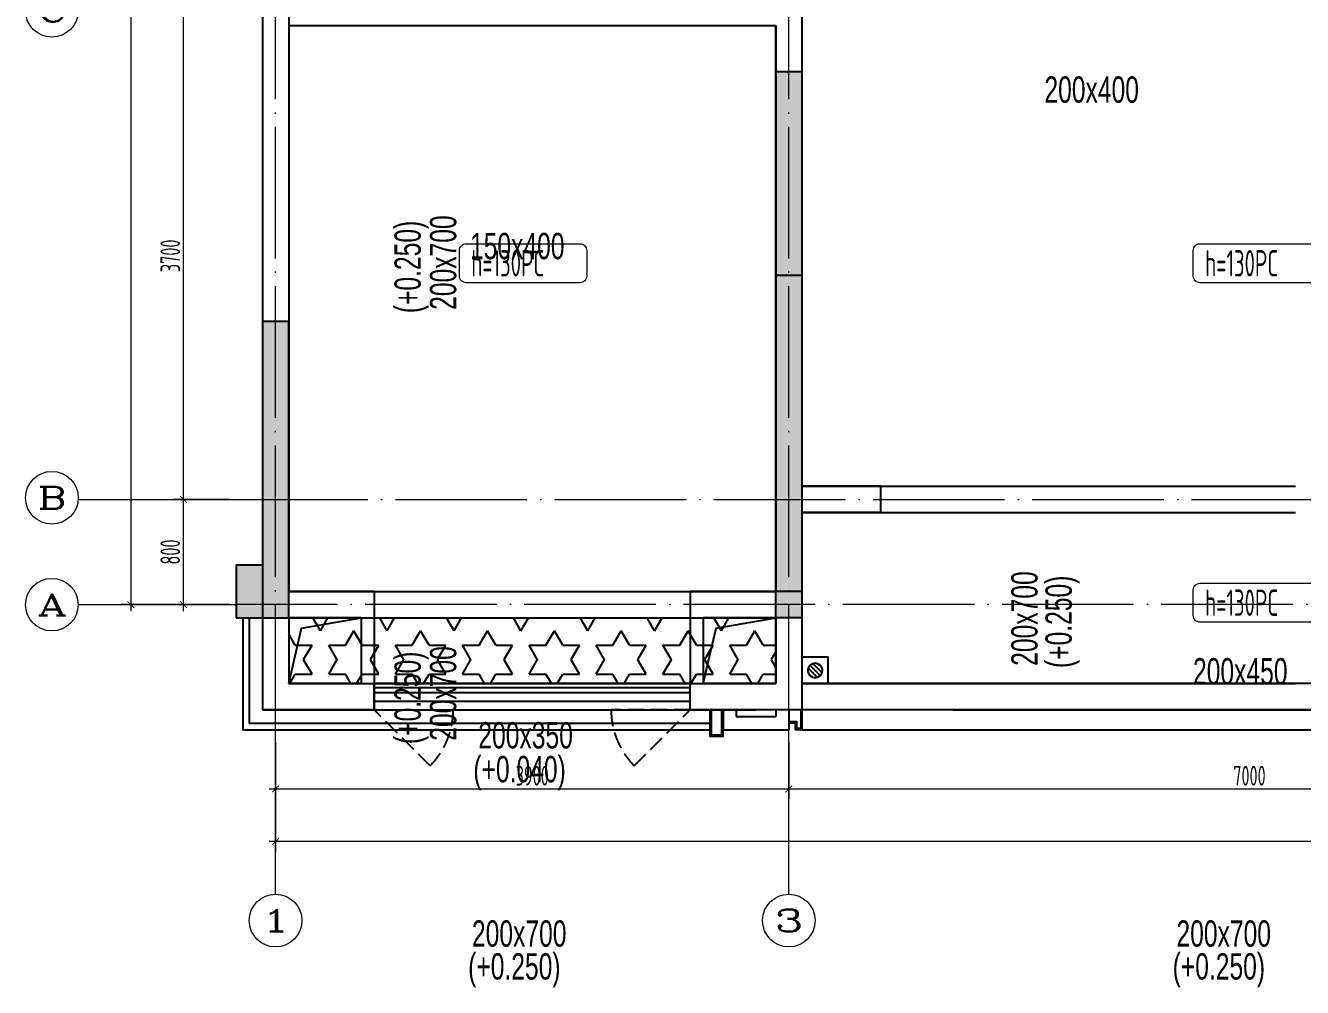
# Model space of a CAD drawing. Header units: millimetres. Extents: x 608574 to 628274, y -68373 to -51414.
# Drawn here: x 608574 to 618277, y -68373 to -61064 of the extents above; entities that cross this region are included whole.
import ezdxf
from ezdxf.enums import TextEntityAlignment as Align

# ---------------------------------------------------------------- set-up
doc = ezdxf.new("R2010")
doc.units = ezdxf.units.MM
doc.header["$LTSCALE"] = 500
for name, pattern in [('__DASH', [0.35, 0.25, -0.1]), ('AX-A-ZW-2~DF$0$DASH', [0.35, 0.25, -0.1]), ('DOTE', [2.42, 2, -0.2, 0.02, -0.2]), ('SX-1#-BEAM-COMP-BZC$0$DASHED', [0.75, 0.5, -0.25])]:
    doc.linetypes.add(name, pattern=pattern)
for name, color, linetype, lineweight in [('04-退台洋房-截面标高-2层（北入户）$0$35_QN_GS_文字说明', 7, 'Continuous', 18), ('AXIS【轴号】', 150, 'Continuous', 0), ('DOTE【轴线】', 250, 'DOTE', 0), ('PX-143-LG$0$P-DRAIN-FLDR', 230, 'Continuous', 18)]:
    doc.layers.add(name, color=color, linetype=linetype, lineweight=lineweight)
for name, color, linetype in [('AX-143-HXT$0$A-Detl-Thin', 131, 'Continuous'), ('AX-143-ZX-PB-1$0$A-Detl-Thin', 131, 'Continuous'), ('AX-143-ZX-PRF$0$A-Detl-Fine', 152, 'Continuous'), ('AX-A-HX$0$A-Wall', 4, 'Continuous'), ('AX-A-ZW-2~DF$0$A-Detl-Patt', 8, 'Continuous'), ('AX-A-ZW-2~DF$0$A-Detl-Thin', 131, 'Continuous'), ('AX-A-ZW-2~DF$0$A-Hdrl', 31, 'Continuous'), ('AX-A-ZW-2~DF$0$A-Wall', 4, 'Continuous'), ('AX-A-ZW-2~DF$0$A-Wind', 1, 'Continuous'), ('PX-143-LG$0$P-Drain-Fldr-ARCH', 161, 'Continuous'), ('PX-143-LG$0$P-Drain-Fldr-W50', 4, 'Continuous'), ('SX-05-WALL-01$0$S-PATT-WALL', 83, 'Continuous'), ('SX-1#-BEAM-COMP-BZC$0$S-BEAM', 4, 'SX-1#-BEAM-COMP-BZC$0$DASHED'), ('SX-1#-BEAM-COMP-BZC$0$S-PATT', 153, 'Continuous'), ('SX-1#-WALL-BZC$0$S-WALL', 4, 'Continuous'), ('Y向梁标注', 50, 'Continuous')]:
    doc.layers.add(name, color=color, linetype=linetype)
doc.styles.add('04-退台洋房-截面标高-2层（北入户）$0$QN_设计_平面文字', font='Tssdeng.shx', dxfattribs={"width": 0.6, "bigfont": 'tssdchn.shx'})
doc.styles.add('CCD_DIM', font='archs.shx', dxfattribs={"width": 0.7})
doc.styles.add('COMPLEX.SHX', font='COMPLEX.SHX')
doc.styles.add('HX', font='huaxin.shx', dxfattribs={"width": 0.75, "bigfont": 'hxhztxt.shx'})
doc.dimstyles.new('木明1：50', dxfattribs={"dimscale": 50, "dimtxt": 2.5, "dimasz": 0.6, "dimexe": 1.5, "dimexo": 1, "dimgap": 0.5, "dimtad": 1, "dimdec": 0, "dimrnd": 5, "dimdsep": 46, "dimtxsty": 'CCD_DIM', "dimblk": 'ARCHTICK', "dimcen": 1, "dimdle": 1, "dimclrd": 44, "dimclre": 44, "dimclrt": 50, "dimadec": 0, "dimazin": 2, "dimtfac": 1, "dimtdec": 0, "dimtix": 1, "dimtmove": 2, "dimatfit": 3, "dimldrblk": 'hl_arrow2', "dimfxl": 8, "dimfxlon": 1, "dimarcsym": 0})

# ---------------------------------------------------------------- blocks, each defined once
blk = doc.blocks.new('PX-143-LG$0$A$C5A9C1854')
at = {"layer": 'PX-143-LG$0$P-Drain-Fldr-W50', "ltscale": 0.7}
for p, q in [((16.8, -52.4), (-52.4, 16.8)), ((38.9, -38.9), (-38.9, 38.9)), ((52.4, -16.8), (-16.8, 52.4))]:
    blk.add_line(p, q, dxfattribs=at)
at = {"layer": 'PX-143-LG$0$P-Drain-Fldr-W50', "ltscale": 0.7, "const_width": 13.8}
blk.add_lwpolyline([(-55, 0, 1), (55, 0, 1)], format="xyb", close=True, dxfattribs=at)
blk = doc.blocks.new('PX-143-LG$0$A$C2257314B')
at = {"layer": 'PX-143-LG$0$P-Drain-Fldr-ARCH', "ltscale": 0.7}
for p, q in [((16.8, -52.4), (-52.4, 16.8)), ((38.9, -38.9), (-38.9, 38.9)), ((52.4, -16.8), (-16.8, 52.4))]:
    blk.add_line(p, q, dxfattribs=at)
for start, end in [(0, 180), (180, 0)]:
    blk.add_arc((0, 0), 55, start, end, dxfattribs=at)
blk = doc.blocks.new('PX-143-LG$0$P-Drain-Fldr')
at = {"layer": 'Defpoints', "color": 1}
blk.add_lwpolyline([(-100, 100), (-100, -100), (100, -100), (100, 100)], close=True, dxfattribs=at)
blk.add_blockref('PX-143-LG$0$A$C2257314B', (0, 0))
at = {"layer": 'PX-143-LG$0$P-Drain-Fldr-W50'}
blk.add_blockref('PX-143-LG$0$A$C5A9C1854', (0, 0), dxfattribs=at)
blk = doc.blocks.new('_ArchTick')
at = {"color": 0, "linetype": 'ByBlock', "const_width": 0.15}
blk.add_lwpolyline([(-0.5, -0.5), (0.5, 0.5)], dxfattribs=at)
blk = doc.blocks.new('*D1105')
at = {"layer": 'AXIS【轴号】', "color": 44, "lineweight": -2, "transparency": 16777216}
for p, q in [((0, -13500), (0, -13925)), ((3900, -13500), (3900, -13925)), ((-50, -13850), (3950, -13850))]:
    blk.add_line(p, q, dxfattribs=at)
at = {"layer": 'Defpoints', "color": 0, "transparency": 16777216}
for p in [(0, -13450), (3900, -13450), (3900, -13850)]:
    blk.add_point(p, dxfattribs=at)
at = {"layer": 'AXIS【轴号】', "color": 44, "lineweight": -2, "transparency": 16777216, "xscale": 50, "yscale": 50, "zscale": 50, "rotation": 180}
blk.add_blockref('_ArchTick', (0, -13850), dxfattribs=at)
at = {"layer": 'AXIS【轴号】', "color": 44, "lineweight": -2, "transparency": 16777216, "xscale": 50, "yscale": 50, "zscale": 50}
blk.add_blockref('_ArchTick', (3900, -13850), dxfattribs=at)
at = {"layer": 'AXIS【轴号】', "color": 50, "transparency": 16777216, "insert": (1950, -13750), "char_height": 150, "attachment_point": 5, "style": 'CCD_DIM'}
blk.add_mtext('3900', dxfattribs=at)
blk = doc.blocks.new('hl_arrow2')
at = {"color": 0}
blk.add_line((-0.22, 0), (-1, 0), dxfattribs=at)
blk.add_lwpolyline([(-0.22, 0), (-0.86, -0.69), (-0.65, -0.86), (0, 0), (-0.65, 0.86), (-0.86, 0.69)], close=True, dxfattribs=at)
for points in [[(-0.86, 0.69), (-0.65, 0.86), (-0.22, 0), (0, 0)], [(-0.86, -0.69), (-0.65, -0.86), (-0.22, 0), (0, 0)]]:
    blk.add_solid(points, dxfattribs=at)
blk = doc.blocks.new('*D1106')
at = {"layer": 'AXIS【轴号】', "color": 44, "lineweight": -2, "transparency": 16777216}
for p, q in [((0, -13850), (0, -14325)), ((16100, -13850), (16100, -14325)), ((16150, -14250), (-50, -14250))]:
    blk.add_line(p, q, dxfattribs=at)
at = {"layer": 'Defpoints', "color": 0, "transparency": 16777216}
for p in [(0, -13450), (16100, -13450), (0, -14250)]:
    blk.add_point(p, dxfattribs=at)
at = {"layer": 'AXIS【轴号】', "color": 44, "lineweight": -2, "transparency": 16777216, "xscale": 50, "yscale": 50, "zscale": 50, "rotation": 180}
blk.add_blockref('_ArchTick', (0, -14250), dxfattribs=at)
at = {"layer": 'AXIS【轴号】', "color": 44, "lineweight": -2, "transparency": 16777216, "xscale": 50, "yscale": 50, "zscale": 50}
blk.add_blockref('_ArchTick', (16100, -14250), dxfattribs=at)
at = {"layer": 'AXIS【轴号】', "color": 50, "transparency": 16777216, "insert": (8050, -14150), "char_height": 150, "attachment_point": 5, "style": 'CCD_DIM'}
blk.add_mtext('16100', dxfattribs=at)
blk = doc.blocks.new('*D1107')
at = {"layer": 'AXIS【轴号】', "color": 44, "lineweight": -2, "transparency": 16777216}
for p, q in [((3900, -13500), (3900, -13925)), ((10900, -13500), (10900, -13925)), ((3850, -13850), (10950, -13850))]:
    blk.add_line(p, q, dxfattribs=at)
at = {"layer": 'Defpoints', "color": 0, "transparency": 16777216}
for p in [(3900, -13450), (10900, -13450), (10900, -13850)]:
    blk.add_point(p, dxfattribs=at)
at = {"layer": 'AXIS【轴号】', "color": 44, "lineweight": -2, "transparency": 16777216, "xscale": 50, "yscale": 50, "zscale": 50, "rotation": 180}
blk.add_blockref('_ArchTick', (3900, -13850), dxfattribs=at)
at = {"layer": 'AXIS【轴号】', "color": 44, "lineweight": -2, "transparency": 16777216, "xscale": 50, "yscale": 50, "zscale": 50}
blk.add_blockref('_ArchTick', (10900, -13850), dxfattribs=at)
at = {"layer": 'AXIS【轴号】', "color": 50, "transparency": 16777216, "insert": (7400, -13750), "char_height": 150, "attachment_point": 5, "style": 'CCD_DIM'}
blk.add_mtext('7000', dxfattribs=at)
blk = doc.blocks.new('hl_Axis-A3')
blk.add_circle((19, 0), 3)
at = {"style": 'COMPLEX.SHX', "width": 0.914516}
blk.add_attdef('轴号', text='', height=2.5, dxfattribs=at).set_placement((17.31, -1.27), (20.69, -1.27), align=Align.FIT)
blk = doc.blocks.new('*D1082')
at = {"layer": 'AXIS【轴号】', "color": 44, "lineweight": -2, "transparency": 16777216}
for p, q in [((-700, -12500), (-700, -11600)), ((-350, -11650), (-775, -11650)), ((-350, -12450), (-775, -12450))]:
    blk.add_line(p, q, dxfattribs=at)
at = {"layer": 'Defpoints', "color": 0, "transparency": 16777216}
for p in [(-700, -11650), (-300, -11650), (-300, -12450)]:
    blk.add_point(p, dxfattribs=at)
at = {"layer": 'AXIS【轴号】', "color": 44, "lineweight": -2, "transparency": 16777216, "xscale": 50, "yscale": 50, "zscale": 50}
for p, rotation in [((-700, -11650), 90), ((-700, -12450), 270)]:
    blk.add_blockref('_ArchTick', p, dxfattribs=dict(at, rotation=rotation))
at = {"layer": 'AXIS【轴号】', "color": 50, "transparency": 16777216, "insert": (-800, -12050), "char_height": 150, "attachment_point": 5, "rotation": 90, "style": 'CCD_DIM'}
blk.add_mtext('800', dxfattribs=at)
blk = doc.blocks.new('*D1083')
at = {"layer": 'AXIS【轴号】', "color": 44, "lineweight": -2, "transparency": 16777216}
for p, q in [((-700, -650), (-1175, -650)), ((-1100, -600), (-1100, -12500)), ((-700, -12450), (-1175, -12450))]:
    blk.add_line(p, q, dxfattribs=at)
at = {"layer": 'Defpoints', "color": 0, "transparency": 16777216}
for p in [(-300, -650), (-1100, -12450), (-300, -12450)]:
    blk.add_point(p, dxfattribs=at)
at = {"layer": 'AXIS【轴号】', "color": 44, "lineweight": -2, "transparency": 16777216, "xscale": 50, "yscale": 50, "zscale": 50}
for p, rotation in [((-1100, -650), 90), ((-1100, -12450), 270)]:
    blk.add_blockref('_ArchTick', p, dxfattribs=dict(at, rotation=rotation))
at = {"layer": 'AXIS【轴号】', "color": 50, "transparency": 16777216, "insert": (-1200, -6550), "char_height": 150, "attachment_point": 5, "rotation": 90, "style": 'CCD_DIM'}
blk.add_mtext('11800', dxfattribs=at)
blk = doc.blocks.new('*D1084')
at = {"layer": 'AXIS【轴号】', "color": 44, "lineweight": -2, "transparency": 16777216}
for p, q in [((-350, -7950), (-775, -7950)), ((-700, -11700), (-700, -7900)), ((-350, -11650), (-775, -11650))]:
    blk.add_line(p, q, dxfattribs=at)
at = {"layer": 'Defpoints', "color": 0, "transparency": 16777216}
for p in [(-700, -7950), (-300, -7950), (-300, -11650)]:
    blk.add_point(p, dxfattribs=at)
at = {"layer": 'AXIS【轴号】', "color": 44, "lineweight": -2, "transparency": 16777216, "xscale": 50, "yscale": 50, "zscale": 50}
for p, rotation in [((-700, -7950), 90), ((-700, -11650), 270)]:
    blk.add_blockref('_ArchTick', p, dxfattribs=dict(at, rotation=rotation))
at = {"layer": 'AXIS【轴号】', "color": 50, "transparency": 16777216, "insert": (-800, -9800), "char_height": 150, "attachment_point": 5, "rotation": 90, "style": 'CCD_DIM'}
blk.add_mtext('3700', dxfattribs=at)
blk = doc.blocks.new('A$C49CD6FE1')
at = {"layer": 'SX-1#-BEAM-COMP-BZC$0$S-PATT'}
h = blk.add_hatch(dxfattribs=at)
h.set_pattern_fill('STARS', color=250, scale=40, style=0)
h.set_pattern_definition([(0, (-499.98, -11000), (0, 219.97), [127, -127]), (60, (-499.98, -11000), (-190.5, 109.985), [127, -127]), (120, (-436.48, -10890.01), (-190.5, -109.985), [127, -127])])
h.paths.add_polyline_path([(-400, -11100), (3300, -11100), (3300, -11600), (-400, -11600)])
at = {"layer": '04-退台洋房-截面标高-2层（北入户）$0$35_QN_GS_文字说明', "color": 241}
for points in [[(947.1, -8258.3), (1814.7, -8258.3, -0.414214), (1864.7, -8308.3), (1864.7, -8503.7, -0.414214), (1814.7, -8553.7), (947.1, -8553.7, -0.414214), (897.1, -8503.7), (897.1, -8308.3, -0.414214)], [(6523.8, -8258.3), (7391.4, -8258.3, -0.414214), (7441.4, -8308.3), (7441.4, -8503.7, -0.414214), (7391.4, -8553.7), (6523.8, -8553.7, -0.414214), (6473.8, -8503.7), (6473.8, -8308.3, -0.414214)], [(6523.8, -10837.4), (7391.4, -10837.4, -0.414214), (7441.4, -10887.4), (7441.4, -11082.8, -0.414214), (7391.4, -11132.8), (6523.8, -11132.8, -0.414214), (6473.8, -11082.8), (6473.8, -10887.4, -0.414214)]]:
    blk.add_lwpolyline(points, format="xyb", close=True, dxfattribs=at)
at = {"layer": 'SX-1#-BEAM-COMP-BZC$0$S-BEAM', "linetype": '__DASH', "ltscale": 30}
for p, q in [((3500, -5400), (3500, -6949.8)), ((-600, -6600), (-600, -8849.8)), ((-400, -6600), (-400, -8849.8)), ((-400, -6600), (3300, -6600)), ((3300, -6600), (3300, -6949.8)), ((3500, -10100), (9700, -10100)), ((3500, -10300), (9700.3, -10300)), ((-400, -10900), (3300, -10900)), ((-600, -11100), (-600, -11800)), ((-400, -11100), (3300, -11100)), ((-400, -11100), (-400, -11600)), ((3300, -11100), (3300, -11600)), ((3500, -11100), (3499.9, -11600)), ((-400, -11600), (3300, -11600)), ((3499.9, -11600), (10300, -11600)), ((-600, -11799.8), (10500, -11799.8))]:
    blk.add_line(p, q, dxfattribs=at)
at = {"layer": '04-退台洋房-截面标高-2层（北入户）$0$35_QN_GS_文字说明', "color": 241, "style": '04-退台洋房-截面标高-2层（北入户）$0$QN_设计_平面文字', "width": 0.6}
for p in [(986.7, -8506.2, -159.5), (6563.4, -8506.2, -159.5), (6563.4, -11085.3, -159.5)]:
    blk.add_text('h=130PC', height=200, dxfattribs=at).set_placement(p)
at = {"layer": 'Y向梁标注', "color": 241, "ltscale": 1000, "style": 'HX', "width": 0.7}
for s, rotation, p in [('200x400', 0, (5342.3, -7246.5)), ('200x700', 90, (933, -8760.3)), ('(+0.250)', 90, (663.4, -8785.5)), ('150x400', 0, (977.4, -8435.5)), ('200x700', 90, (5349.9, -11464.7)), ('(+0.250)', 90, (5610.2, -11481.7)), ('200x700', 90, (933, -12033.9)), ('(+0.250)', 90, (663.4, -12059.1)), ('200x450', 0, (6471.4, -11666.2)), ('200x350', 0, (1040.8, -12152.7)), ('(+0.040)', 0, (1002.9, -12409.7)), ('200x700', 0, (992.3, -13658.6)), ('200x700', 0, (6345.6, -13658.6)), ('(+0.250)', 0, (963.2, -13908.2)), ('(+0.250)', 0, (6316.5, -13908.2))]:
    blk.add_text(s, height=200, rotation=rotation, dxfattribs=at).set_placement(p, align=Align.BOTTOM_LEFT)
blk = doc.blocks.new('A$C57E101C8')
at = {"layer": 'AXIS【轴号】'}
for p, q in [((-1500, -11650), (-300, -11650)), ((-1500, -12450), (-300, -12450)), ((0, -14650), (0, -13450)), ((3900, -14650), (3900, -13450))]:
    blk.add_line(p, q, dxfattribs=at)
at = {"layer": 'DOTE【轴线】'}
for p, q in [((0, -13450), (0, 0)), ((3900, -13450), (3900, 0)), ((-300, -11650), (16200, -11650)), ((16200, -12450), (-300, -12450))]:
    blk.add_line(p, q, dxfattribs=at)
at = {"layer": 'AXIS【轴号】', "color": 40}
ref = blk.add_blockref('hl_Axis-A3', (-1699.6, -9204.5), dxfattribs=dict(at, xscale=66.66666666666669, yscale=66.66666666666669, zscale=66.66666666666669, rotation=90))
ref.add_attrib('轴号', 'C', dxfattribs={"layer": '0', "color": 2, "height": 166.7, "style": 'COMPLEX.SHX', "width": 1.89}).set_placement((-1810.5, -8021.2), (-1585.5, -8021.2), align=Align.FIT)
ref = blk.add_blockref('hl_Axis-A3', (-1699.6, -12904.5), dxfattribs=dict(at, xscale=66.66666666666669, yscale=66.66666666666669, zscale=66.66666666666669, rotation=90))
ref.add_attrib('轴号', 'B', dxfattribs={"layer": '0', "color": 2, "height": 166.7, "style": 'COMPLEX.SHX', "width": 1.667647}).set_placement((-1810.5, -11721.2), (-1585.5, -11721.2), align=Align.FIT)
ref = blk.add_blockref('hl_Axis-A3', (-1700, -13716.7), dxfattribs=dict(at, xscale=66.66666666666669, yscale=66.66666666666669, zscale=66.66666666666669, rotation=90))
ref.add_attrib('轴号', 'A', dxfattribs={"layer": '0', "color": 2, "height": 166.7, "style": 'COMPLEX.SHX', "width": 1.575}).set_placement((-1810.9, -12533.3), (-1585.9, -12533.3), align=Align.FIT)
ref = blk.add_blockref('hl_Axis-A3', (0, -16116.7), dxfattribs=dict(at, xscale=66.66666666666673, yscale=66.66666666666673, zscale=66.66666666666673, rotation=90))
ref.add_attrib('轴号', '1', dxfattribs={"layer": '0', "color": 2, "height": 166.7, "style": 'COMPLEX.SHX', "width": 3.15}).set_placement((-110.9, -14933.3), (114.1, -14933.3), align=Align.FIT)
ref = blk.add_blockref('hl_Axis-A3', (3900, -16116.7), dxfattribs=dict(at, xscale=66.66666666666673, yscale=66.66666666666673, zscale=66.66666666666673, rotation=90))
ref.add_attrib('轴号', '3', dxfattribs={"layer": '0', "color": 2, "height": 166.7, "style": 'COMPLEX.SHX', "width": 2.025}).set_placement((3789.1, -14933.3), (4014.1, -14933.3), align=Align.FIT)
at = {"layer": 'AXIS【轴号】'}
for base, p1, p2, picture, middle in [((-1100, -12450), (-300, -650), (-300, -12450), '*D1083', (-1200, -6550)), ((-700, -7950), (-300, -11650), (-300, -7950), '*D1084', (-800, -9800)), ((-700, -11650), (-300, -12450), (-300, -11650), '*D1082', (-800, -12050))]:
    dim = blk.add_linear_dim(base=base, p1=p1, p2=p2, angle=90, dimstyle='木明1：50', dxfattribs=at)
    dim.commit()
    dim.dimension.update_dxf_attribs({"geometry": picture, "text_midpoint": middle})
for base, p1, p2, picture, middle in [((3900, -13850), (0, -13450), (3900, -13450), '*D1105', (1950, -13750)), ((0, -14250), (16100, -13450), (0, -13450), '*D1106', (8050, -14150)), ((10900, -13850), (3900, -13450), (10900, -13450), '*D1107', (7400, -13750))]:
    dim = blk.add_linear_dim(base=base, p1=p1, p2=p2, dimstyle='木明1：50', dxfattribs=at)
    dim.commit()
    dim.dimension.update_dxf_attribs({"geometry": picture, "text_midpoint": middle})

msp = doc.modelspace()

# ---------------------------------------------------------------- hatches: boundary and pattern name
at = {"layer": 'SX-05-WALL-01$0$S-PATT-WALL'}
h = msp.add_hatch(color=250, dxfattribs=at)
h.dxf.hatch_style = 1
h.paths.add_polyline_path([(614474.4, -61414), (614474.4, -65564.2), (614274.4, -65564.2), (614274.4, -61414)])
h = msp.add_hatch(color=250, dxfattribs=at)
h.dxf.hatch_style = 1
h.paths.add_polyline_path([(610174.4, -65564.2), (610574.4, -65564.2), (610574.4, -63314), (610374.4, -63314), (610374.4, -65164.2), (610174.4, -65164.2)])

# ---------------------------------------------------------------- linework, layer by layer
at = {"layer": 'AX-143-HXT$0$A-Detl-Thin', "color": 8}
for points in [[(621474.4, -65564.2), (621474.4, -66264.2), (614474.4, -66264.2)], [(621274.4, -65564.2), (621274.4, -66064.2), (614474.4, -66064.2)]]:
    msp.add_lwpolyline(points, dxfattribs=at)
at = {"layer": 'AX-143-ZX-PB-1$0$A-Detl-Thin', "color": 250}
for points in [[(610224.4, -65564.2), (610224.4, -66414.2), (613774.4, -66414.2)], [(610274.4, -65564.2), (610274.4, -66364.2), (613774.4, -66364.2)], [(614474.4, -66414.2), (621624.4, -66414.2), (621624.4, -66414.2)]]:
    msp.add_lwpolyline(points, dxfattribs=at)
at = {"layer": 'AX-143-ZX-PRF$0$A-Detl-Fine'}
for points in [[(613774.4, -66264.2), (613774.4, -66464.2), (613874.4, -66464.2), (613874.4, -66264.2)], [(613784.4, -66264.2), (613784.4, -66454.2), (613864.4, -66454.2), (613864.4, -66264.2)], [(614474.4, -66264.2), (614474.4, -66414.2), (614424.4, -66414.2), (614424.4, -66364.2), (614374.4, -66364.2)], [(614464.4, -66264.2), (614464.4, -66404.2), (614434.4, -66404.2), (614434.4, -66354.2), (614374.4, -66354.2)]]:
    msp.add_lwpolyline(points, dxfattribs=at)
at = {"layer": 'AX-A-HX$0$A-Wall'}
for points in [[(614274.4, -62964.2), (614274.4, -64664.2)], [(614474.4, -62964.2), (614274.4, -62964.2)], [(614474.4, -62964.2), (614474.4, -64564.2)], [(615074.4, -64564.2), (614474.4, -64564.2)], [(615074.4, -64764.2), (615074.4, -64564.2)], [(614274.4, -64664.2), (614274.4, -65364.2)], [(614474.4, -64764.2), (614474.4, -65364.2)], [(615074.4, -64764.2), (614474.4, -64764.2)], [(614474.4, -65364.2), (614274.4, -65364.2)]]:
    msp.add_lwpolyline(points, dxfattribs=at)
at = {"layer": 'AX-A-ZW-2~DF$0$A-Detl-Patt'}
for points in [[(610574.4, -66064.2), (610672.4, -65643.8), (611124.4, -65564.2)], [(613724.4, -66064.2), (613822.4, -65643.8), (614274.4, -65564.2)]]:
    msp.add_lwpolyline(points, dxfattribs=at)
at = {"layer": 'AX-A-ZW-2~DF$0$A-Detl-Patt', "linetype": 'AX-A-ZW-2~DF$0$DASH'}
for points in [[(611648.6, -66688.5), (611224.4, -66264.2), (611824.4, -66264.2, -0.198912)], [(613200.1, -66688.5), (613624.4, -66264.2), (613024.4, -66264.2, 0.198912)]]:
    msp.add_lwpolyline(points, format="xyb", close=True, dxfattribs=at)
at = {"layer": 'AX-A-ZW-2~DF$0$A-Detl-Thin'}
msp.add_line((611224.4, -65364.2), (613624.4, -65364.2), dxfattribs=at)
at = {"layer": 'AX-A-ZW-2~DF$0$A-Hdrl'}
for points in [[(611224.4, -66064.2), (613624.4, -66064.2)], [(611224.4, -66094.2), (613624.4, -66094.2)]]:
    msp.add_lwpolyline(points, dxfattribs=at)
at = {"layer": 'AX-A-ZW-2~DF$0$A-Wall'}
for points in [[(610374.4, -60964.2), (610374.4, -65464.2)], [(610574.4, -60964.2), (610574.4, -65364.2)], [(614474.4, -60964.2), (614474.4, -62964.2)], [(614274.4, -61064.2), (614274.4, -62964.2)], [(614474.4, -62964.2), (614274.4, -62964.2)], [(611224.4, -65364.2), (610574.4, -65364.2)], [(611224.4, -65364.2), (611224.4, -66064.2)], [(614274.4, -65364.2), (613624.4, -65364.2)], [(613624.4, -65364.2), (613624.4, -66064.2)], [(614474.4, -65364.2), (614274.4, -65364.2)], [(614474.4, -65364.2), (614474.4, -65464.2)], [(610374.4, -65464.2), (610374.4, -66264.2)], [(614474.4, -65464.2), (614474.4, -66264.2)], [(610574.4, -65564.2), (610574.4, -66064.2)], [(611124.4, -65564.2), (610574.4, -65564.2)], [(611124.4, -65564.2), (611124.4, -66064.2)], [(614274.4, -65564.2), (613724.4, -65564.2)], [(613724.4, -65564.2), (613724.4, -66064.2)], [(614274.4, -65564.2), (614274.4, -66064.2)], [(611124.4, -66064.2), (610574.4, -66064.2)], [(611224.4, -66264.2), (611224.4, -66064.2)], [(613624.4, -66264.2), (613624.4, -66064.2)], [(614274.4, -66064.2), (613724.4, -66064.2)], [(611124.4, -66264.2), (610374.4, -66264.2)], [(611224.4, -66264.2), (611124.4, -66264.2)], [(613724.4, -66264.2), (613624.4, -66264.2)], [(614474.4, -66264.2), (613724.4, -66264.2)], [(613874.4, -66264.2), (613874.4, -66414.2)], [(613974.4, -66264.2), (613974.4, -66314.2)], [(614274.4, -66264.2), (614274.4, -66314.2)], [(614374.4, -66264.2), (614374.4, -66414.2)], [(613974.4, -66314.2), (614274.4, -66314.2)], [(613874.4, -66414.2), (614374.4, -66414.2)]]:
    msp.add_lwpolyline(points, dxfattribs=at)
at = {"layer": 'AX-A-ZW-2~DF$0$A-Wind', "linetype": 'Continuous'}
for points in [[(613624.4, -66264.2), (613624.4, -66064.2), (611224.4, -66064.2), (611224.4, -66264.2), (613624.4, -66264.2)], [(611224.4, -66130.9), (613624.4, -66130.9)], [(611224.4, -66197.6), (613624.4, -66197.6)]]:
    msp.add_lwpolyline(points, dxfattribs=at)
at = {"layer": 'SX-1#-WALL-BZC$0$S-WALL', "linetype": 'ByBlock'}
for points in [[(614474.4, -61414), (614474.4, -65564.2), (614274.4, -65564.2), (614274.4, -61414)], [(610174.4, -65564.2), (610574.4, -65564.2), (610574.4, -63314), (610374.4, -63314), (610374.4, -65164.2), (610174.4, -65164.2)]]:
    msp.add_lwpolyline(points, close=True, dxfattribs=at)

# ---------------------------------------------------------------- block references
at = {"layer": 'AXIS【轴号】'}
msp.add_blockref('A$C57E101C8', (610474.4, -53014.2), dxfattribs=at)
at = {"layer": 'PX-143-LG$0$P-DRAIN-FLDR'}
msp.add_blockref('PX-143-LG$0$P-Drain-Fldr', (614574.3, -65964.2), dxfattribs=at)
at = {"layer": 'SX-1#-BEAM-COMP-BZC$0$S-BEAM'}
msp.add_blockref('A$C49CD6FE1', (610974.3, -54464.2), dxfattribs=at)

doc.saveas('drawing.dxf')
